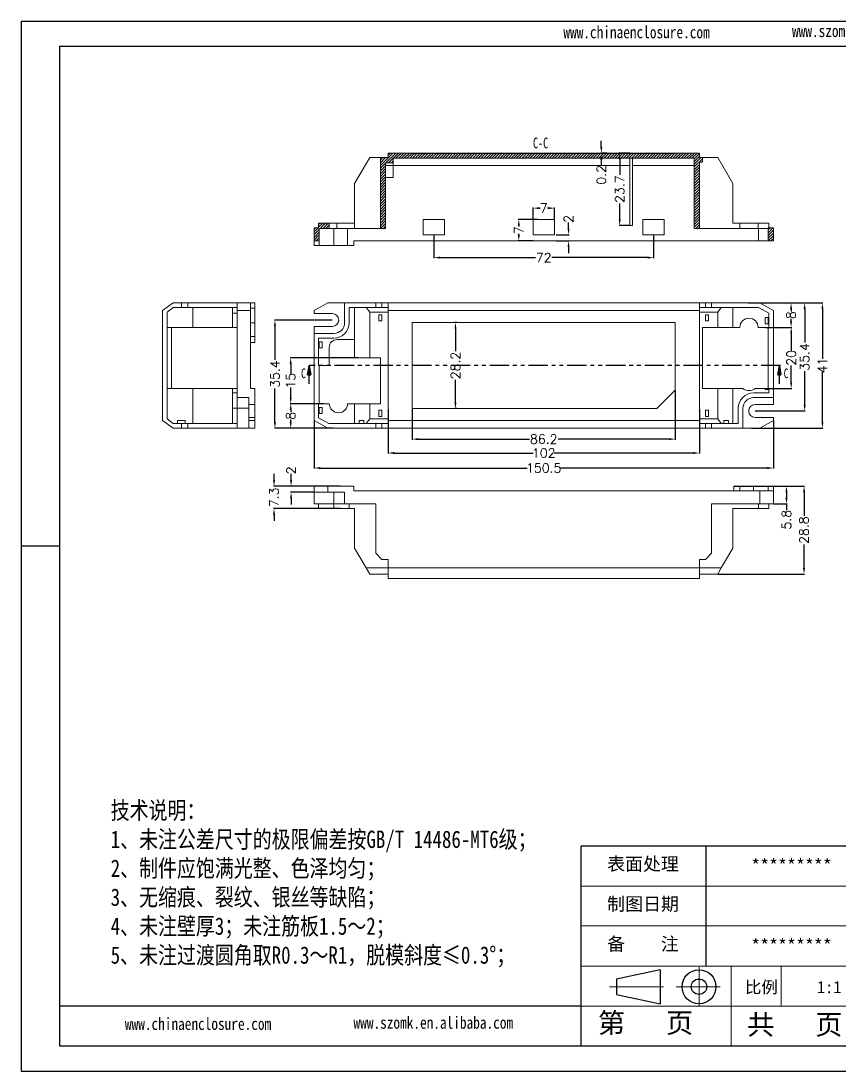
# Model space of a CAD drawing. Header units: inches. Extents: x 1287 to 2841, y 536 to 880.
# Drawn here: x 1287.3 to 1556, y 535.9 to 880 of the extents above; entities that cross this region are included whole.
import ezdxf

# ---------------------------------------------------------------- set-up
doc = ezdxf.new("R2010")
doc.units = ezdxf.units.IN
doc.linetypes.add('CENTER2', pattern=[28.575, 19.05, -3.175, 3.175, -3.175])
doc.linetypes.add('PHANTOM', pattern=[12.7, 6.35, -1.27, 1.27, -1.27, 1.27, -1.27])
doc.layers.add('文字', color=81, linetype='Continuous')
for name, color, linetype, lineweight in [('粗实线', 7, 'Continuous', 30), ('细实线', 3, 'Continuous', 9), ('细点划线', 2, 'CENTER2', 9)]:
    doc.layers.add(name, color=color, linetype=linetype, lineweight=lineweight)
doc.styles.add('SLDTEXTSTYLE0', font='TXT', dxfattribs={"width": 0.75})
doc.styles.add('SLDTEXTSTYLE3', font='TXT', dxfattribs={"width": 0.7})
doc.styles.get("Standard").update_dxf_attribs({"font": 'txt', "bigfont": 'gbcbig.shx'})
doc.styles.add('宋体', font='', dxfattribs={"width": 0.8, "height": 3.5})
doc.styles.get('宋体').set_extended_font_data('SimSun')
doc.dimstyles.new('3', dxfattribs={"dimtxt": 3, "dimasz": 2, "dimexe": 0.18, "dimexo": 0.0625, "dimgap": 0.2, "dimtad": 0, "dimzin": 12, "dimdsep": 46, "dimtxsty": 'Standard', "dimcen": 1, "dimclrd": 3, "dimclre": 3, "dimadec": 0, "dimazin": 0, "dimtfac": 1, "dimtofl": 0, "dimtmove": 0, "dimatfit": 3, "dimfxl": 1, "dimtolj": 1, "dimtzin": 0, "dimarcsym": 0})
pattern_1 = [(45, (0, 4.07006), (-0.4490128, 0.4490128), [])]

# ---------------------------------------------------------------- blocks, each defined once
blk = doc.blocks.new('_CLOSED')
at = {"color": 0, "linetype": 'ByBlock', "lineweight": -2}
for p, q in [((-1, 0.166667), (0, 0)), ((-1, 0.166667), (-1, -0.166667)), ((0, 0), (-1, -0.166667)), ((0, 0), (-1, 0))]:
    blk.add_line(p, q, dxfattribs=at)
blk = doc.blocks.new('*D128')
at = {"color": 3, "lineweight": -2}
for p, q in [((1383.36, 749.05), (1383.36, 733.34)), ((1533.86, 749.05), (1533.86, 733.34)), ((1385.36, 733.52), (1453.16, 733.52)), ((1531.86, 733.52), (1464.06, 733.52))]:
    blk.add_line(p, q, dxfattribs=at)
at = {"color": 3}
for points in [[(1385.36, 733.86), (1385.36, 733.19), (1383.36, 733.52)], [(1531.86, 733.86), (1531.86, 733.19), (1533.86, 733.52)]]:
    blk.add_solid(points, dxfattribs=at)
at = {"layer": 'Defpoints', "color": 0}
for p in [(1383.36, 749.11), (1533.86, 749.11), (1533.86, 733.52)]:
    blk.add_point(p, dxfattribs=at)
at = {"color": 0, "insert": (1458.61, 733.52), "char_height": 3, "attachment_point": 5}
blk.add_mtext('\\A1;150.5', dxfattribs=at)
blk = doc.blocks.new('*D129')
at = {"color": 3, "lineweight": -2}
for p, q in [((1407.61, 752.7), (1407.61, 738.26)), ((1509.61, 752.7), (1509.61, 738.26)), ((1409.61, 738.44), (1455.16, 738.44)), ((1507.61, 738.44), (1462.06, 738.44))]:
    blk.add_line(p, q, dxfattribs=at)
at = {"color": 3}
for points in [[(1409.61, 738.78), (1409.61, 738.11), (1407.61, 738.44)], [(1507.61, 738.78), (1507.61, 738.11), (1509.61, 738.44)]]:
    blk.add_solid(points, dxfattribs=at)
at = {"layer": 'Defpoints', "color": 0}
for p in [(1407.61, 752.76), (1509.61, 752.76), (1509.61, 738.44)]:
    blk.add_point(p, dxfattribs=at)
at = {"color": 0, "insert": (1458.61, 738.44), "char_height": 3, "attachment_point": 5}
blk.add_mtext('\\A1;102', dxfattribs=at)
blk = doc.blocks.new('*D130')
at = {"color": 3, "lineweight": -2}
for p, q in [((1501.71, 758.95), (1501.71, 742.81)), ((1415.51, 752.95), (1415.51, 742.81)), ((1417.51, 742.99), (1453.91, 742.99)), ((1499.71, 742.99), (1463.31, 742.99))]:
    blk.add_line(p, q, dxfattribs=at)
at = {"color": 3}
for points in [[(1417.51, 743.32), (1417.51, 742.66), (1415.51, 742.99)], [(1499.71, 743.32), (1499.71, 742.66), (1501.71, 742.99)]]:
    blk.add_solid(points, dxfattribs=at)
at = {"layer": 'Defpoints', "color": 0}
for p in [(1501.71, 759.01), (1415.51, 753.01), (1501.71, 742.99)]:
    blk.add_point(p, dxfattribs=at)
at = {"color": 0, "insert": (1458.61, 742.99), "char_height": 3, "attachment_point": 5}
blk.add_mtext('\\A1;86.2', dxfattribs=at)
blk = doc.blocks.new('*D131')
at = {"color": 3, "lineweight": -2}
for p, q in [((1529.42, 787.61), (1550.1, 787.61)), ((1549.92, 785.61), (1549.92, 769.31)), ((1549.92, 748.61), (1549.92, 764.91)), ((1526.67, 746.61), (1550.1, 746.61))]:
    blk.add_line(p, q, dxfattribs=at)
at = {"color": 3}
for points in [[(1549.59, 785.61), (1550.25, 785.61), (1549.92, 787.61)], [(1549.59, 748.61), (1550.25, 748.61), (1549.92, 746.61)]]:
    blk.add_solid(points, dxfattribs=at)
at = {"layer": 'Defpoints', "color": 0}
for p in [(1529.36, 787.61), (1549.92, 787.61), (1526.61, 746.61)]:
    blk.add_point(p, dxfattribs=at)
at = {"color": 0, "insert": (1549.92, 767.11), "char_height": 3, "attachment_point": 5, "rotation": 90}
blk.add_mtext('\\A1;41', dxfattribs=at)
blk = doc.blocks.new('*D132')
at = {"color": 3, "lineweight": -2}
for p, q in [((1527.92, 787.61), (1544.28, 787.61)), ((1544.1, 785.61), (1544.1, 774.61)), ((1544.1, 754.21), (1544.1, 765.21)), ((1527.92, 752.21), (1544.28, 752.21))]:
    blk.add_line(p, q, dxfattribs=at)
at = {"color": 3}
for points in [[(1543.76, 785.61), (1544.43, 785.61), (1544.1, 787.61)], [(1543.76, 754.21), (1544.43, 754.21), (1544.1, 752.21)]]:
    blk.add_solid(points, dxfattribs=at)
at = {"layer": 'Defpoints', "color": 0}
for p in [(1527.86, 787.61), (1544.1, 787.61), (1527.86, 752.21)]:
    blk.add_point(p, dxfattribs=at)
at = {"color": 0, "insert": (1544.1, 769.91), "char_height": 3, "attachment_point": 5, "rotation": 90}
blk.add_mtext('\\A1;35.4', dxfattribs=at)
blk = doc.blocks.new('*D133')
at = {"color": 3, "lineweight": -2}
for p, q in [((1525.5, 787.61), (1539.82, 787.61)), ((1539.64, 785.61), (1539.64, 784.81)), ((1539.64, 781.61), (1539.64, 782.41)), ((1532.42, 779.61), (1539.82, 779.61))]:
    blk.add_line(p, q, dxfattribs=at)
at = {"color": 3}
for points in [[(1539.31, 785.61), (1539.98, 785.61), (1539.64, 787.61)], [(1539.31, 781.61), (1539.98, 781.61), (1539.64, 779.61)]]:
    blk.add_solid(points, dxfattribs=at)
at = {"layer": 'Defpoints', "color": 0}
for p in [(1525.43, 787.61), (1539.64, 787.61), (1532.36, 779.61)]:
    blk.add_point(p, dxfattribs=at)
at = {"color": 0, "insert": (1539.64, 783.61), "char_height": 3, "attachment_point": 5, "rotation": 90}
blk.add_mtext('\\A1;8', dxfattribs=at)
blk = doc.blocks.new('*D134')
at = {"color": 3, "lineweight": -2}
for p, q in [((1531.22, 779.61), (1539.87, 779.61)), ((1539.69, 777.61), (1539.69, 772.06)), ((1539.69, 761.61), (1539.69, 767.16)), ((1531.22, 759.61), (1539.87, 759.61))]:
    blk.add_line(p, q, dxfattribs=at)
at = {"color": 3}
for points in [[(1539.35, 777.61), (1540.02, 777.61), (1539.69, 779.61)], [(1539.35, 761.61), (1540.02, 761.61), (1539.69, 759.61)]]:
    blk.add_solid(points, dxfattribs=at)
at = {"layer": 'Defpoints', "color": 0}
for p in [(1531.16, 779.61), (1539.69, 779.61), (1531.16, 759.61)]:
    blk.add_point(p, dxfattribs=at)
at = {"color": 0, "insert": (1539.69, 769.61), "char_height": 3, "attachment_point": 5, "rotation": 90}
blk.add_mtext('\\A1;20', dxfattribs=at)
blk = doc.blocks.new('*D136')
at = {"color": 3, "lineweight": -2}
for p, q in [((1430.13, 781.21), (1429.5, 781.21)), ((1429.68, 779.21), (1429.68, 771.81)), ((1429.68, 755.01), (1429.68, 762.41)), ((1430.13, 753.01), (1429.5, 753.01))]:
    blk.add_line(p, q, dxfattribs=at)
at = {"color": 3}
for points in [[(1429.35, 779.21), (1430.01, 779.21), (1429.68, 781.21)], [(1429.35, 755.01), (1430.01, 755.01), (1429.68, 753.01)]]:
    blk.add_solid(points, dxfattribs=at)
at = {"layer": 'Defpoints', "color": 0}
for p in [(1429.68, 781.21), (1430.2, 781.21), (1430.2, 753.01)]:
    blk.add_point(p, dxfattribs=at)
at = {"color": 0, "insert": (1429.68, 767.11), "char_height": 3, "attachment_point": 5, "rotation": 90}
blk.add_mtext('\\A1;28.2', dxfattribs=at)
blk = doc.blocks.new('*D137')
at = {"color": 3, "lineweight": -2}
for p, q in [((1386.55, 754.61), (1375.52, 754.61)), ((1375.7, 752.61), (1375.7, 751.81)), ((1387.8, 746.61), (1375.52, 746.61)), ((1375.7, 748.61), (1375.7, 749.41))]:
    blk.add_line(p, q, dxfattribs=at)
at = {"color": 3}
for points in [[(1375.37, 752.61), (1376.04, 752.61), (1375.7, 754.61)], [(1375.37, 748.61), (1376.04, 748.61), (1375.7, 746.61)]]:
    blk.add_solid(points, dxfattribs=at)
at = {"layer": 'Defpoints', "color": 0}
for p in [(1375.7, 754.61), (1386.61, 754.61), (1387.86, 746.61)]:
    blk.add_point(p, dxfattribs=at)
at = {"color": 0, "insert": (1375.7, 750.61), "char_height": 3, "attachment_point": 5, "rotation": 90}
blk.add_mtext('\\A1;8', dxfattribs=at)
blk = doc.blocks.new('*D138')
at = {"color": 3, "lineweight": -2}
for p, q in [((1397.79, 769.61), (1375.52, 769.61)), ((1375.7, 767.61), (1375.7, 764.31)), ((1375.7, 756.61), (1375.7, 759.91)), ((1386.55, 754.61), (1375.52, 754.61))]:
    blk.add_line(p, q, dxfattribs=at)
at = {"color": 3}
for points in [[(1375.37, 767.61), (1376.04, 767.61), (1375.7, 769.61)], [(1375.37, 756.61), (1376.04, 756.61), (1375.7, 754.61)]]:
    blk.add_solid(points, dxfattribs=at)
at = {"layer": 'Defpoints', "color": 0}
for p in [(1375.7, 769.61), (1397.85, 769.61), (1386.61, 754.61)]:
    blk.add_point(p, dxfattribs=at)
at = {"color": 0, "insert": (1375.7, 762.11), "char_height": 3, "attachment_point": 5, "rotation": 90}
blk.add_mtext('\\A1;15', dxfattribs=at)
blk = doc.blocks.new('*D139')
at = {"color": 3, "lineweight": -2}
for p, q in [((1389.3, 782.01), (1370.35, 782.01)), ((1370.53, 780.01), (1370.53, 769.01)), ((1370.53, 748.61), (1370.53, 759.61)), ((1389.65, 746.61), (1370.35, 746.61))]:
    blk.add_line(p, q, dxfattribs=at)
at = {"color": 3}
for points in [[(1370.2, 780.01), (1370.87, 780.01), (1370.53, 782.01)], [(1370.2, 748.61), (1370.87, 748.61), (1370.53, 746.61)]]:
    blk.add_solid(points, dxfattribs=at)
at = {"layer": 'Defpoints', "color": 0}
for p in [(1370.53, 782.01), (1389.36, 782.01), (1389.72, 746.61)]:
    blk.add_point(p, dxfattribs=at)
at = {"color": 0, "insert": (1370.53, 764.31), "char_height": 3, "attachment_point": 5, "rotation": 90}
blk.add_mtext('\\A1;35.4', dxfattribs=at)
blk = doc.blocks.new('*D140')
at = {"color": 3, "lineweight": -2}
for p, q in [((1533.92, 727.57), (1538.32, 727.57)), ((1538.14, 725.57), (1538.14, 723.77)), ((1533.92, 721.77), (1538.32, 721.77)), ((1538.14, 721.77), (1538.14, 719.77))]:
    blk.add_line(p, q, dxfattribs=at)
at = {"color": 3}
for points in [[(1537.81, 725.57), (1538.47, 725.57), (1538.14, 727.57)], [(1537.81, 723.77), (1538.47, 723.77), (1538.14, 721.77)]]:
    blk.add_solid(points, dxfattribs=at)
at = {"layer": 'Defpoints', "color": 0}
for p in [(1533.86, 727.57), (1533.86, 721.77), (1538.14, 721.77)]:
    blk.add_point(p, dxfattribs=at)
at = {"color": 0, "insert": (1538.14, 716.57), "char_height": 3, "attachment_point": 5, "rotation": 90}
blk.add_mtext('\\A1;5.8', dxfattribs=at)
blk = doc.blocks.new('*D141')
at = {"color": 3, "lineweight": -2}
for p, q in [((1375.82, 729.57), (1375.82, 731.57)), ((1383.3, 727.57), (1375.64, 727.57)), ((1383.3, 725.57), (1375.64, 725.57)), ((1375.82, 723.57), (1375.82, 721.57))]:
    blk.add_line(p, q, dxfattribs=at)
at = {"color": 3}
for points in [[(1375.49, 729.57), (1376.15, 729.57), (1375.82, 727.57)], [(1375.49, 723.57), (1376.15, 723.57), (1375.82, 725.57)]]:
    blk.add_solid(points, dxfattribs=at)
at = {"layer": 'Defpoints', "color": 0}
for p in [(1383.36, 727.57), (1375.82, 725.57), (1383.36, 725.57)]:
    blk.add_point(p, dxfattribs=at)
at = {"color": 0, "insert": (1375.82, 732.77), "char_height": 3, "attachment_point": 5, "rotation": 90}
blk.add_mtext('\\A1;2', dxfattribs=at)
blk = doc.blocks.new('*D142')
at = {"color": 3, "lineweight": -2}
for p, q in [((1370.24, 729.57), (1370.24, 731.57)), ((1392.05, 727.57), (1370.06, 727.57)), ((1392.05, 720.27), (1370.06, 720.27)), ((1370.24, 718.27), (1370.24, 716.27))]:
    blk.add_line(p, q, dxfattribs=at)
at = {"color": 3}
for points in [[(1369.9, 729.57), (1370.57, 729.57), (1370.24, 727.57)], [(1369.9, 718.27), (1370.57, 718.27), (1370.24, 720.27)]]:
    blk.add_solid(points, dxfattribs=at)
at = {"layer": 'Defpoints', "color": 0}
for p in [(1392.11, 727.57), (1370.24, 720.27), (1392.11, 720.27)]:
    blk.add_point(p, dxfattribs=at)
at = {"color": 0, "insert": (1370.24, 723.92), "char_height": 3, "attachment_point": 5, "rotation": 90}
blk.add_mtext('\\A1;7.3', dxfattribs=at)
blk = doc.blocks.new('*D143')
at = {"color": 3, "lineweight": -2}
for p, q in [((1520.92, 727.57), (1544.08, 727.57)), ((1543.9, 725.57), (1543.9, 717.87)), ((1543.9, 700.77), (1543.9, 708.47)), ((1515.67, 698.77), (1544.08, 698.77))]:
    blk.add_line(p, q, dxfattribs=at)
at = {"color": 3}
for points in [[(1543.56, 725.57), (1544.23, 725.57), (1543.9, 727.57)], [(1543.56, 700.77), (1544.23, 700.77), (1543.9, 698.77)]]:
    blk.add_solid(points, dxfattribs=at)
at = {"layer": 'Defpoints', "color": 0}
for p in [(1520.86, 727.57), (1543.9, 727.57), (1515.61, 698.77)]:
    blk.add_point(p, dxfattribs=at)
at = {"color": 0, "insert": (1543.9, 713.17), "char_height": 3, "attachment_point": 5, "rotation": 90}
blk.add_mtext('\\A1;28.8', dxfattribs=at)
blk = doc.blocks.new('*D144')
at = {"color": 3, "lineweight": -2}
for p, q in [((1455.11, 815), (1455.11, 818.86)), ((1462.11, 815), (1462.11, 818.86)), ((1457.11, 818.68), (1457.41, 818.68)), ((1460.11, 818.68), (1459.81, 818.68))]:
    blk.add_line(p, q, dxfattribs=at)
at = {"color": 3}
for points in [[(1457.11, 819.01), (1457.11, 818.34), (1455.11, 818.68)], [(1460.11, 819.01), (1460.11, 818.34), (1462.11, 818.68)]]:
    blk.add_solid(points, dxfattribs=at)
at = {"layer": 'Defpoints', "color": 0}
for p in [(1462.11, 818.68), (1455.11, 814.94), (1462.11, 814.94)]:
    blk.add_point(p, dxfattribs=at)
at = {"color": 0, "insert": (1458.61, 818.68), "char_height": 3, "attachment_point": 5}
blk.add_mtext('\\A1;7', dxfattribs=at)
blk = doc.blocks.new('*D145')
at = {"color": 3, "lineweight": -2}
for p, q in [((1422.61, 809.87), (1422.61, 802.29)), ((1494.61, 809.87), (1494.61, 802.29)), ((1424.61, 802.47), (1455.91, 802.47)), ((1492.61, 802.47), (1461.31, 802.47))]:
    blk.add_line(p, q, dxfattribs=at)
at = {"color": 3}
for points in [[(1424.61, 802.8), (1424.61, 802.14), (1422.61, 802.47)], [(1492.61, 802.8), (1492.61, 802.14), (1494.61, 802.47)]]:
    blk.add_solid(points, dxfattribs=at)
at = {"layer": 'Defpoints', "color": 0}
for p in [(1422.61, 809.94), (1494.61, 809.94), (1494.61, 802.47)]:
    blk.add_point(p, dxfattribs=at)
at = {"color": 0, "insert": (1458.61, 802.47), "char_height": 3, "attachment_point": 5}
blk.add_mtext('\\A1;72', dxfattribs=at)
blk = doc.blocks.new('*D146')
at = {"color": 3, "lineweight": -2}
for p, q in [((1466.74, 811.94), (1466.74, 813.94)), ((1462.7, 809.94), (1466.92, 809.94)), ((1462.7, 807.94), (1466.92, 807.94)), ((1466.74, 805.94), (1466.74, 803.94))]:
    blk.add_line(p, q, dxfattribs=at)
at = {"color": 3}
for points in [[(1466.41, 811.94), (1467.07, 811.94), (1466.74, 809.94)], [(1466.41, 805.94), (1467.07, 805.94), (1466.74, 807.94)]]:
    blk.add_solid(points, dxfattribs=at)
at = {"layer": 'Defpoints', "color": 0}
for p in [(1462.64, 809.94), (1466.74, 809.94), (1462.64, 807.94)]:
    blk.add_point(p, dxfattribs=at)
at = {"color": 0, "insert": (1466.74, 815.14), "char_height": 3, "attachment_point": 5, "rotation": 90}
blk.add_mtext('\\A1;2', dxfattribs=at)
blk = doc.blocks.new('*D147')
at = {"color": 3, "lineweight": -2}
for p, q in [((1456.54, 814.94), (1450.26, 814.94)), ((1450.44, 812.94), (1450.44, 812.64)), ((1450.44, 809.94), (1450.44, 810.24)), ((1455.11, 807.94), (1450.26, 807.94))]:
    blk.add_line(p, q, dxfattribs=at)
at = {"color": 3}
for points in [[(1450.11, 812.94), (1450.78, 812.94), (1450.44, 814.94)], [(1450.11, 809.94), (1450.78, 809.94), (1450.44, 807.94)]]:
    blk.add_solid(points, dxfattribs=at)
at = {"layer": 'Defpoints', "color": 0}
for p in [(1450.44, 814.94), (1456.6, 814.94), (1455.17, 807.94)]:
    blk.add_point(p, dxfattribs=at)
at = {"color": 0, "insert": (1450.44, 811.44), "char_height": 3, "attachment_point": 5, "rotation": 90}
blk.add_mtext('\\A1;7', dxfattribs=at)
blk = doc.blocks.new('*D154')
at = {"color": 3, "lineweight": -2}
for p, q in [((1486.8, 836.74), (1483.32, 836.74)), ((1483.5, 834.74), (1483.5, 829.59)), ((1483.5, 815.04), (1483.5, 820.19)), ((1486.8, 813.04), (1483.32, 813.04))]:
    blk.add_line(p, q, dxfattribs=at)
at = {"color": 3}
for points in [[(1483.16, 834.74), (1483.83, 834.74), (1483.5, 836.74)], [(1483.16, 815.04), (1483.83, 815.04), (1483.5, 813.04)]]:
    blk.add_solid(points, dxfattribs=at)
at = {"layer": 'Defpoints', "color": 0}
for p in [(1483.5, 836.74), (1486.86, 836.74), (1486.86, 813.04)]:
    blk.add_point(p, dxfattribs=at)
at = {"color": 0, "insert": (1483.5, 824.89), "char_height": 3, "attachment_point": 5, "rotation": 90}
blk.add_mtext('\\A1;23.7', dxfattribs=at)
blk = doc.blocks.new('*D155')
at = {"color": 3, "lineweight": -2}
for p, q in [((1477.47, 838.74), (1477.47, 840.74)), ((1479.33, 836.74), (1477.29, 836.74)), ((1479.33, 836.54), (1477.29, 836.54)), ((1477.47, 834.54), (1477.47, 832.54))]:
    blk.add_line(p, q, dxfattribs=at)
at = {"color": 3}
for points in [[(1477.14, 838.74), (1477.81, 838.74), (1477.47, 836.74)], [(1477.14, 834.54), (1477.81, 834.54), (1477.47, 836.54)]]:
    blk.add_solid(points, dxfattribs=at)
at = {"layer": 'Defpoints', "color": 0}
for p in [(1477.47, 836.54), (1479.39, 836.74), (1479.39, 836.54)]:
    blk.add_point(p, dxfattribs=at)
at = {"color": 0, "insert": (1477.47, 829.59), "char_height": 3, "attachment_point": 5, "rotation": 90}
blk.add_mtext('\\A1;0.2', dxfattribs=at)

msp = doc.modelspace()

# ---------------------------------------------------------------- hatches: boundary and pattern name
at = {"linetype": 'Continuous', "lineweight": 0}
h = msp.add_hatch(dxfattribs=at)
h.set_pattern_fill('ANSI31', color=4, scale=0.2, style=0)
h.set_pattern_definition(pattern_1)
h.paths.add_polyline_path([(1415.509, 836.737), (1407.609, 836.737), (1407.609, 835.237), (1405.109, 835.237), (1405.109, 812.037), (1406.809, 812.037), (1406.809, 833.537), (1409.309, 833.537), (1409.309, 835.037), (1507.909, 835.037), (1507.909, 812.037), (1509.609, 812.037), (1509.609, 833.737), (1510.609, 833.737), (1510.609, 835.237), (1509.609, 835.237), (1509.609, 836.737), (1501.709, 836.737), (1501.709, 836.537), (1415.509, 836.537)], flags=0)
h = msp.add_hatch(dxfattribs=at)
h.set_pattern_fill('ANSI31', color=4, scale=0.2, style=0)
h.set_pattern_definition(pattern_1)
h.paths.add_polyline_path([(1384.859, 813.737), (1384.859, 812.237), (1383.359, 812.237), (1383.359, 807.937), (1385.059, 807.937), (1385.059, 812.037), (1388.359, 812.037), (1388.359, 813.737)], flags=0)
h = msp.add_hatch(dxfattribs=at)
h.set_pattern_fill('ANSI31', color=4, scale=0.2, style=0)
h.set_pattern_definition(pattern_1)
h.paths.add_polyline_path([(1533.859, 812.237), (1532.159, 812.237), (1532.159, 807.937), (1533.859, 807.937)], flags=0)

# ---------------------------------------------------------------- linework, layer by layer
for p, q in [((1287.336, 879.999), (1773.922, 879.999)), ((1287.336, 879.999), (1287.336, 535.949)), ((1299.927, 871.807), (1765.73, 871.807)), ((1299.927, 871.807), (1299.927, 544.141)), ((1299.927, 707.974), (1287.336, 707.974)), ((1287.336, 695.231), (1287.336, 535.949)), ((1569.13, 609.674), (1470.83, 609.674)), ((1470.83, 544.141), (1470.83, 609.674)), ((1511.788, 570.354), (1511.788, 609.674)), ((1470.83, 557.247), (1299.927, 557.247)), ((1299.927, 544.141), (1765.73, 544.141)), ((1287.336, 535.949), (1773.922, 535.949)), ((1287.336, 535.949), (1512.607, 535.949))]:
    msp.add_line(p, q)
at = {"color": 7, "linetype": 'Continuous', "lineweight": 15}
for p, q in [((1407.609, 836.737), (1407.609, 835.237)), ((1415.509, 836.737), (1407.609, 836.737)), ((1415.509, 836.537), (1415.509, 836.737)), ((1501.709, 836.737), (1415.509, 836.737)), ((1415.509, 836.537), (1501.709, 836.537)), ((1501.709, 836.737), (1501.709, 836.537)), ((1509.609, 836.737), (1501.709, 836.737)), ((1509.609, 835.237), (1509.609, 836.737)), ((1401.609, 835.237), (1396.609, 826.737)), ((1405.109, 835.237), (1401.609, 835.237)), ((1405.109, 835.237), (1407.609, 835.237)), ((1405.109, 835.237), (1405.109, 812.037)), ((1406.809, 833.537), (1409.309, 833.537)), ((1406.809, 833.537), (1406.809, 812.037)), ((1406.809, 832.67), (1409.309, 832.67)), ((1507.909, 835.037), (1409.309, 835.037)), ((1409.309, 835.037), (1409.309, 833.537)), ((1409.309, 832.67), (1409.309, 833.537)), ((1409.309, 832.692), (1486.859, 832.692)), ((1409.309, 828.737), (1409.309, 832.67)), ((1486.859, 813.037), (1486.859, 835.037)), ((1487.659, 813.037), (1487.659, 835.037)), ((1487.659, 832.692), (1507.909, 832.692)), ((1507.909, 812.037), (1507.909, 835.037)), ((1509.609, 835.237), (1510.609, 835.237)), ((1509.609, 833.737), (1510.609, 833.737)), ((1509.609, 812.037), (1509.609, 833.737)), ((1510.609, 835.237), (1510.609, 833.737)), ((1515.609, 835.237), (1510.609, 835.237)), ((1520.609, 826.737), (1515.609, 835.237)), ((1396.609, 812.037), (1396.609, 826.737)), ((1406.809, 828.737), (1409.309, 828.737)), ((1520.609, 813.737), (1520.609, 826.737)), ((1384.859, 812.237), (1383.359, 812.237)), ((1383.359, 812.237), (1383.359, 807.937)), ((1384.859, 813.737), (1388.359, 813.737)), ((1384.859, 812.237), (1384.859, 813.737)), ((1385.059, 812.037), (1388.359, 812.037)), ((1385.059, 812.037), (1385.059, 807.937)), ((1388.359, 812.037), (1388.359, 813.737)), ((1388.359, 813.737), (1390.859, 813.737)), ((1390.859, 812.037), (1388.359, 812.037)), ((1389.859, 812.037), (1389.859, 806.437)), ((1390.859, 813.737), (1390.859, 812.037)), ((1390.859, 813.737), (1396.609, 813.737)), ((1390.859, 812.037), (1396.609, 812.037)), ((1394.359, 806.437), (1394.359, 812.037)), ((1396.609, 812.037), (1405.109, 812.037)), ((1406.809, 812.037), (1405.109, 812.037)), ((1426.109, 814.937), (1419.109, 814.937)), ((1419.109, 814.937), (1419.109, 809.937)), ((1426.109, 809.937), (1426.109, 814.937)), ((1462.109, 814.937), (1455.109, 814.937)), ((1455.109, 814.937), (1455.109, 809.937)), ((1462.109, 809.937), (1462.109, 814.937)), ((1487.659, 813.037), (1486.859, 813.037)), ((1498.109, 814.937), (1491.109, 814.937)), ((1491.109, 814.937), (1491.109, 809.937)), ((1498.109, 809.937), (1498.109, 814.937)), ((1507.909, 812.037), (1509.609, 812.037)), ((1509.609, 812.037), (1522.859, 812.037)), ((1520.609, 813.737), (1522.859, 813.737)), ((1522.859, 812.037), (1522.859, 813.737)), ((1528.859, 813.737), (1522.859, 813.737)), ((1528.859, 812.037), (1522.859, 812.037)), ((1528.859, 813.737), (1528.859, 812.037)), ((1528.859, 813.737), (1532.359, 813.737)), ((1528.859, 812.037), (1532.159, 812.037)), ((1528.918, 812.037), (1528.918, 807.937)), ((1532.159, 807.937), (1532.159, 812.237)), ((1532.159, 812.237), (1533.859, 812.237)), ((1532.359, 813.737), (1532.359, 812.237)), ((1533.859, 807.937), (1533.859, 812.237)), ((1419.109, 809.937), (1426.109, 809.937)), ((1455.109, 809.937), (1462.109, 809.937)), ((1491.109, 809.937), (1498.109, 809.937)), ((1383.359, 807.937), (1385.059, 807.937)), ((1383.359, 807.937), (1383.359, 806.437)), ((1383.359, 806.437), (1385.059, 806.437)), ((1385.059, 806.437), (1385.059, 807.937)), ((1389.859, 806.437), (1385.059, 806.437)), ((1394.359, 806.437), (1389.859, 806.437)), ((1396.359, 806.437), (1394.359, 806.437)), ((1396.359, 807.937), (1396.359, 806.437)), ((1528.918, 807.937), (1396.359, 807.937)), ((1528.918, 807.937), (1532.159, 807.937)), ((1532.159, 807.937), (1533.859, 807.937)), ((1337.177, 787.608), (1333.677, 785.108)), ((1333.677, 749.108), (1333.677, 785.108)), ((1337.177, 786.108), (1335.177, 784.608)), ((1335.177, 779.608), (1335.177, 784.608)), ((1337.177, 787.608), (1339.977, 787.608)), ((1337.177, 786.108), (1343.677, 786.108)), ((1339.977, 786.108), (1339.977, 787.608)), ((1339.977, 787.608), (1341.977, 787.608)), ((1341.977, 787.608), (1341.977, 786.108)), ((1358.177, 787.608), (1341.977, 787.608)), ((1343.677, 786.108), (1343.677, 779.608)), ((1356.677, 786.108), (1343.677, 786.108)), ((1356.677, 786.108), (1358.177, 786.108)), ((1356.677, 786.108), (1356.677, 784.225)), ((1358.177, 785.108), (1358.177, 787.608)), ((1358.177, 787.608), (1362.477, 787.608)), ((1358.177, 756.608), (1358.177, 785.108)), ((1362.477, 785.108), (1358.177, 785.108)), ((1362.477, 787.608), (1362.477, 785.108)), ((1362.477, 787.608), (1363.977, 787.608)), ((1362.477, 785.908), (1363.977, 785.908)), ((1362.477, 785.108), (1362.477, 759.608)), ((1363.977, 785.908), (1363.977, 787.608)), ((1363.977, 785.908), (1363.977, 781.108)), ((1387.859, 787.608), (1383.359, 785.108)), ((1383.359, 785.108), (1383.359, 784.108)), ((1393.359, 787.608), (1387.859, 787.608)), ((1393.359, 781.108), (1393.359, 787.608)), ((1393.359, 787.608), (1403.609, 787.608)), ((1394.859, 781.108), (1394.859, 786.108)), ((1394.859, 786.108), (1396.609, 786.108)), ((1396.609, 769.608), (1396.609, 786.108)), ((1396.609, 786.108), (1400.432, 786.108)), ((1401.609, 784.608), (1400.432, 786.108)), ((1400.432, 786.108), (1407.609, 786.108)), ((1401.609, 784.608), (1401.609, 769.608)), ((1407.609, 784.608), (1401.609, 784.608)), ((1403.609, 786.108), (1403.609, 787.608)), ((1403.609, 787.608), (1405.609, 787.608)), ((1405.609, 787.608), (1405.609, 786.108)), ((1405.609, 787.608), (1407.609, 787.608)), ((1407.609, 787.608), (1509.609, 787.608)), ((1407.609, 785.108), (1407.609, 787.608)), ((1407.609, 785.108), (1407.609, 749.108)), ((1509.609, 785.108), (1407.609, 785.108)), ((1509.609, 787.608), (1509.609, 785.108)), ((1511.609, 787.608), (1509.609, 787.608)), ((1509.609, 786.108), (1516.785, 786.108)), ((1509.609, 749.108), (1509.609, 785.108)), ((1515.609, 784.608), (1509.609, 784.608)), ((1511.609, 786.108), (1511.609, 787.608)), ((1511.609, 787.608), (1513.609, 787.608)), ((1513.609, 787.608), (1513.609, 786.108)), ((1529.359, 787.608), (1513.609, 787.608)), ((1516.785, 786.108), (1515.609, 784.608)), ((1515.609, 779.608), (1515.609, 784.608)), ((1516.785, 786.108), (1520.609, 786.108)), ((1520.609, 786.108), (1520.609, 779.608)), ((1528.97, 786.108), (1520.609, 786.108)), ((1528.97, 786.108), (1532.359, 784.225)), ((1533.859, 785.108), (1529.359, 787.608)), ((1533.859, 756.608), (1533.859, 785.108)), ((1358.177, 784.225), (1356.677, 784.225)), ((1356.677, 784.225), (1356.677, 779.608)), ((1363.977, 781.108), (1363.977, 776.608)), ((1389.359, 784.108), (1383.359, 784.108)), ((1404.609, 783.758), (1405.609, 783.758)), ((1404.609, 781.758), (1404.609, 783.758)), ((1405.609, 781.758), (1404.609, 781.758)), ((1405.609, 783.758), (1405.609, 781.758)), ((1501.709, 781.208), (1415.509, 781.208)), ((1415.509, 781.208), (1415.509, 753.008)), ((1501.709, 759.008), (1501.709, 781.208)), ((1512.609, 783.758), (1511.609, 783.758)), ((1511.609, 783.758), (1511.609, 781.758)), ((1511.609, 781.758), (1512.609, 781.758)), ((1512.609, 781.758), (1512.609, 783.758)), ((1531.159, 782.808), (1531.159, 780.808)), ((1532.159, 782.808), (1531.159, 782.808)), ((1532.159, 780.808), (1532.159, 782.808)), ((1532.359, 784.225), (1532.359, 779.608)), ((1343.677, 779.608), (1335.177, 779.608)), ((1335.177, 759.608), (1335.177, 779.608)), ((1336.677, 759.608), (1336.677, 779.608)), ((1356.677, 779.608), (1343.677, 779.608)), ((1356.677, 779.608), (1358.177, 779.608)), ((1383.359, 779.908), (1389.359, 779.908)), ((1383.359, 779.908), (1383.359, 777.608)), ((1389.859, 777.608), (1383.359, 777.608)), ((1383.359, 777.608), (1383.359, 749.108)), ((1515.609, 779.608), (1510.609, 779.608)), ((1510.609, 759.608), (1510.609, 779.608)), ((1520.609, 779.608), (1515.609, 779.608)), ((1520.609, 779.608), (1522.859, 779.608)), ((1528.859, 779.608), (1532.359, 779.608)), ((1531.159, 780.808), (1532.159, 780.808)), ((1532.159, 759.608), (1532.159, 779.608)), ((1362.477, 776.608), (1363.977, 776.608)), ((1363.977, 774.608), (1362.477, 774.608)), ((1363.977, 776.608), (1363.977, 774.608)), ((1384.859, 776.108), (1389.859, 776.108)), ((1384.859, 767.108), (1384.859, 776.108)), ((1385.059, 774.908), (1385.059, 772.908)), ((1386.059, 774.908), (1385.059, 774.908)), ((1386.059, 772.908), (1386.059, 774.908)), ((1390.859, 775.608), (1396.609, 775.608)), ((1385.059, 772.908), (1386.059, 772.908)), ((1388.359, 767.108), (1388.359, 773.108)), ((1401.609, 769.608), (1396.609, 769.608)), ((1405.109, 769.608), (1401.609, 769.608)), ((1405.109, 754.608), (1405.109, 769.608)), ((1384.859, 767.108), (1388.359, 767.108)), ((1385.059, 754.608), (1385.059, 767.108)), ((1335.177, 749.608), (1335.177, 759.608)), ((1335.177, 759.608), (1343.677, 759.608)), ((1343.677, 759.608), (1343.677, 748.108)), ((1343.677, 759.608), (1356.677, 759.608)), ((1356.677, 759.608), (1356.677, 758.108)), ((1358.177, 759.608), (1356.677, 759.608)), ((1358.177, 758.108), (1356.677, 758.108)), ((1356.677, 758.108), (1356.677, 753.108)), ((1362.477, 759.608), (1363.977, 759.608)), ((1363.977, 754.308), (1363.977, 759.608)), ((1501.709, 759.008), (1495.709, 753.008)), ((1510.609, 759.608), (1515.609, 759.608)), ((1515.609, 749.608), (1515.609, 759.608)), ((1515.609, 759.608), (1520.609, 759.608)), ((1520.609, 759.608), (1520.609, 748.108)), ((1523.859, 759.608), (1520.609, 759.608)), ((1532.359, 758.108), (1527.359, 758.108)), ((1531.159, 759.608), (1527.859, 759.608)), ((1531.159, 759.608), (1531.159, 759.308)), ((1531.159, 759.308), (1532.159, 759.308)), ((1532.359, 759.608), (1532.159, 759.608)), ((1532.159, 759.308), (1532.159, 759.608)), ((1532.359, 759.608), (1532.359, 758.108)), ((1361.977, 756.608), (1358.177, 756.608)), ((1358.177, 753.108), (1358.177, 756.608)), ((1361.977, 754.308), (1361.977, 756.608)), ((1361.977, 754.308), (1363.977, 754.308)), ((1361.977, 754.308), (1361.977, 750.108)), ((1363.977, 750.108), (1363.977, 754.308)), ((1384.859, 749.991), (1384.859, 754.608)), ((1388.359, 754.608), (1384.859, 754.608)), ((1396.609, 754.608), (1394.359, 754.608)), ((1396.609, 748.108), (1396.609, 754.608)), ((1396.609, 754.608), (1401.609, 754.608)), ((1401.609, 754.608), (1401.609, 749.608)), ((1401.609, 754.608), (1405.109, 754.608)), ((1527.359, 756.608), (1533.859, 756.608)), ((1533.859, 754.308), (1527.859, 754.308)), ((1533.859, 754.308), (1533.859, 756.608)), ((1358.177, 753.108), (1356.677, 753.108)), ((1356.677, 753.108), (1356.677, 748.108)), ((1361.977, 753.108), (1358.177, 753.108)), ((1358.177, 753.108), (1358.177, 746.608)), ((1361.977, 749.108), (1361.977, 750.108)), ((1363.977, 750.108), (1361.977, 750.108)), ((1363.977, 749.108), (1363.977, 750.108)), ((1386.059, 753.408), (1385.059, 753.408)), ((1385.059, 753.408), (1385.059, 751.408)), ((1385.059, 751.408), (1386.059, 751.408)), ((1386.059, 751.408), (1386.059, 753.408)), ((1405.609, 752.458), (1404.609, 752.458)), ((1404.609, 752.458), (1404.609, 750.458)), ((1404.609, 750.458), (1405.609, 750.458)), ((1405.609, 750.458), (1405.609, 752.458)), ((1415.509, 753.008), (1495.709, 753.008)), ((1511.609, 750.458), (1511.609, 752.458)), ((1511.609, 752.458), (1512.609, 752.458)), ((1512.609, 750.458), (1511.609, 750.458)), ((1512.609, 752.458), (1512.609, 750.458)), ((1522.359, 753.108), (1522.359, 748.108)), ((1523.859, 753.108), (1523.859, 746.608)), ((1527.859, 750.108), (1533.859, 750.108)), ((1533.859, 749.108), (1533.859, 750.108)), ((1333.677, 749.108), (1337.177, 746.608)), ((1335.177, 749.608), (1337.177, 748.108)), ((1338.577, 748.108), (1337.177, 748.108)), ((1339.977, 746.608), (1337.177, 746.608)), ((1341.127, 749.108), (1338.577, 749.108)), ((1338.577, 748.108), (1338.577, 749.108)), ((1341.127, 748.108), (1338.577, 748.108)), ((1339.977, 746.608), (1339.977, 748.108)), ((1341.977, 746.608), (1339.977, 746.608)), ((1341.127, 749.108), (1341.127, 748.108)), ((1343.677, 748.108), (1341.127, 748.108)), ((1341.977, 748.108), (1341.977, 746.608)), ((1358.177, 746.608), (1341.977, 746.608)), ((1356.677, 748.108), (1343.677, 748.108)), ((1358.177, 748.108), (1356.677, 748.108)), ((1361.977, 746.608), (1358.177, 746.608)), ((1361.977, 749.108), (1363.977, 749.108)), ((1361.977, 746.608), (1361.977, 749.108)), ((1363.977, 746.608), (1361.977, 746.608)), ((1363.977, 749.108), (1363.977, 746.608)), ((1383.359, 749.108), (1387.859, 746.608)), ((1388.247, 748.108), (1384.859, 749.991)), ((1387.859, 746.608), (1403.609, 746.608)), ((1388.247, 748.108), (1396.609, 748.108)), ((1398.109, 748.108), (1396.609, 748.108)), ((1399.609, 749.108), (1398.109, 749.108)), ((1398.109, 749.108), (1398.109, 748.108)), ((1398.109, 748.108), (1399.609, 748.108)), ((1399.609, 748.108), (1399.609, 749.108)), ((1400.432, 748.108), (1399.609, 748.108)), ((1400.432, 748.108), (1401.609, 749.608)), ((1407.609, 748.108), (1400.432, 748.108)), ((1401.609, 749.608), (1407.609, 749.608)), ((1403.609, 746.608), (1403.609, 748.108)), ((1405.609, 746.608), (1403.609, 746.608)), ((1405.609, 748.108), (1405.609, 746.608)), ((1405.609, 746.608), (1407.609, 746.608)), ((1407.609, 749.108), (1509.609, 749.108)), ((1407.609, 746.608), (1407.609, 749.108)), ((1509.609, 746.608), (1407.609, 746.608)), ((1509.609, 749.608), (1515.609, 749.608)), ((1509.609, 749.108), (1509.609, 746.608)), ((1516.785, 748.108), (1509.609, 748.108)), ((1511.609, 746.608), (1509.609, 746.608)), ((1511.609, 746.608), (1511.609, 748.108)), ((1513.609, 746.608), (1511.609, 746.608)), ((1513.609, 748.108), (1513.609, 746.608)), ((1523.859, 746.608), (1513.609, 746.608)), ((1515.609, 749.608), (1516.785, 748.108)), ((1517.609, 748.108), (1516.785, 748.108)), ((1519.109, 749.108), (1517.609, 749.108)), ((1517.609, 748.108), (1517.609, 749.108)), ((1519.109, 748.108), (1517.609, 748.108)), ((1519.109, 749.108), (1519.109, 748.108)), ((1520.609, 748.108), (1519.109, 748.108)), ((1522.359, 748.108), (1520.609, 748.108)), ((1523.859, 746.608), (1529.359, 746.608)), ((1529.359, 746.608), (1533.859, 749.108)), ((1383.359, 725.574), (1383.359, 727.574)), ((1383.359, 727.574), (1387.859, 727.574)), ((1387.859, 727.574), (1387.859, 725.574)), ((1396.359, 727.574), (1387.859, 727.574)), ((1396.359, 726.074), (1396.359, 727.574)), ((1396.359, 726.074), (1529.359, 726.074)), ((1520.859, 726.074), (1520.859, 727.574)), ((1520.859, 727.574), (1522.859, 727.574)), ((1522.859, 727.574), (1522.859, 726.074)), ((1522.859, 727.574), (1527.359, 727.574)), ((1527.359, 727.574), (1532.159, 727.574)), ((1529.359, 721.774), (1529.359, 726.074)), ((1529.359, 726.074), (1533.859, 726.074)), ((1533.859, 727.574), (1532.159, 727.574)), ((1532.159, 727.574), (1532.159, 726.074)), ((1533.859, 726.074), (1533.859, 727.574)), ((1533.859, 726.074), (1533.859, 721.774)), ((1387.859, 725.574), (1383.359, 725.574)), ((1383.359, 725.574), (1383.359, 721.774)), ((1393.359, 725.574), (1387.859, 725.574)), ((1389.859, 721.774), (1389.859, 725.574)), ((1393.359, 725.574), (1393.359, 721.774)), ((1389.859, 721.774), (1383.359, 721.774)), ((1384.859, 721.774), (1384.859, 720.274)), ((1384.859, 720.274), (1389.859, 720.274)), ((1393.359, 721.774), (1389.859, 721.774)), ((1389.859, 721.774), (1389.859, 720.274)), ((1389.859, 720.274), (1394.859, 720.274)), ((1393.359, 721.774), (1403.609, 721.774)), ((1394.859, 721.774), (1394.859, 720.274)), ((1394.859, 720.274), (1396.609, 720.274)), ((1396.609, 720.274), (1396.609, 707.274)), ((1403.609, 721.774), (1403.609, 705.574)), ((1529.359, 721.774), (1513.609, 721.774)), ((1513.609, 721.774), (1513.609, 705.574)), ((1528.97, 720.274), (1520.609, 720.274)), ((1520.609, 720.274), (1520.609, 707.274)), ((1528.97, 720.274), (1528.97, 721.774)), ((1528.97, 720.274), (1532.359, 720.274)), ((1533.859, 721.774), (1529.359, 721.774)), ((1532.359, 721.774), (1532.359, 720.274)), ((1396.609, 707.274), (1400.432, 700.774)), ((1403.609, 705.574), (1405.609, 703.574)), ((1511.609, 703.574), (1513.609, 705.574)), ((1516.785, 700.774), (1520.609, 707.274)), ((1405.609, 703.574), (1407.609, 703.574)), ((1407.609, 703.574), (1407.609, 700.774)), ((1511.609, 703.574), (1509.609, 703.574)), ((1509.609, 700.774), (1509.609, 703.574)), ((1400.432, 700.774), (1407.609, 700.774)), ((1401.609, 698.774), (1400.432, 700.774)), ((1407.609, 698.774), (1401.609, 698.774)), ((1407.609, 700.774), (1509.609, 700.774)), ((1407.609, 697.274), (1407.609, 700.774)), ((1509.609, 700.774), (1509.609, 697.274)), ((1509.609, 700.774), (1516.785, 700.774)), ((1515.609, 698.774), (1509.609, 698.774)), ((1516.785, 700.774), (1515.609, 698.774)), ((1509.609, 697.274), (1407.609, 697.274))]:
    msp.add_line(p, q, dxfattribs=at)
at = {"color": 8, "linetype": 'Continuous', "lineweight": 15}
for p, q in [((1363.977, 781.108), (1362.477, 781.108)), ((1527.359, 726.074), (1527.359, 727.574))]:
    msp.add_line(p, q, dxfattribs=at)
at = {"color": 1, "linetype": 'PHANTOM', "lineweight": 30}
msp.add_line((1536.143, 767.108), (1381.727, 767.108), dxfattribs=at)
at = {"color": 7, "linetype": 'Continuous', "lineweight": 30}
for p, q in [((1381.758, 761.108), (1381.758, 767.108)), ((1535.827, 761.108), (1535.827, 767.108))]:
    msp.add_line(p, q, dxfattribs=at)
at = {"color": 7, "linetype": 'Continuous', "lineweight": 15}
for centre, radius, start, end in [((1389.359, 782.008), 2.1, 270, 90), ((1389.859, 781.108), 5, 270, 0), ((1389.859, 781.108), 3.5, 270, 0), ((1525.859, 779.608), 3, 0, 180), ((1390.859, 773.108), 2.5, 90, 180), ((1527.359, 753.108), 5, 90, 180), ((1525.859, 762.115), 3.207, 231.41991, 308.58009), ((1391.359, 754.608), 3, 180, 0), ((1527.359, 753.108), 3.5, 90, 180), ((1527.859, 752.208), 2.1, 90, 270)]:
    msp.add_arc(centre, radius, start, end, dxfattribs=at)
at = {"layer": '粗实线', "color": 7}
for p, q in [((1496.733, 569.128), (1482.412, 566.092)), ((1496.733, 569.128), (1496.733, 557.904)), ((1482.412, 566.092), (1482.412, 561.028)), ((1482.412, 561.028), (1496.733, 557.904))]:
    msp.add_line(p, q, dxfattribs=at)
for radius in [5.568, 2.532]:
    msp.add_circle((1509.479, 563.56), radius, dxfattribs=at)
at = {"layer": '细实线', "color": 7}
for p, q in [((1569.13, 596.567), (1470.83, 596.567)), ((1569.13, 583.461), (1470.83, 583.461)), ((1765.73, 570.354), (1470.83, 570.354)), ((1519.98, 570.354), (1519.98, 544.141)), ((1536.363, 570.354), (1536.363, 557.247)), ((1569.13, 557.247), (1470.83, 557.247))]:
    msp.add_line(p, q, dxfattribs=at)
at = {"layer": '细点划线', "color": 7}
for p, q in [((1509.479, 569.969), (1509.479, 557.247)), ((1480.129, 563.56), (1497.83, 563.56)), ((1502.033, 563.56), (1516.423, 563.56))]:
    msp.add_line(p, q, dxfattribs=at)

# ---------------------------------------------------------------- block references
at = {"color": 7, "linetype": 'Continuous', "lineweight": 30, "xscale": 3, "yscale": 3, "zscale": 0.5, "rotation": 90}
for p in [(1381.758, 767.108), (1535.827, 767.108)]:
    msp.add_blockref('_CLOSED', p, dxfattribs=at)

# ---------------------------------------------------------------- texts
at = {"color": 0, "linetype": 'Continuous', "lineweight": 0, "insert": (1457.575, 841.792), "char_height": 3.5, "attachment_point": 2, "style": 'SLDTEXTSTYLE3'}
msp.add_mtext('C-C', dxfattribs=at)
at = {"color": 7, "linetype": 'Continuous', "char_height": 3.175, "attachment_point": 1, "style": 'SLDTEXTSTYLE0'}
for insert in [(1379.081, 766.142), (1537.201, 766.142)]:
    msp.add_mtext('C', dxfattribs=dict(at, insert=insert))
at = {"char_height": 4.31035, "width": 2449.78831, "attachment_point": 1}
for s, insert in [('{\\fSimHei|b0|i0|c134|p49;表面处理}', (1479.378, 605.954)), ('{\\fSimHei|b0|i0|c134|p49;*********}', (1526.588, 605.4)), ('{\\fSimHei|b0|i0|c134|p49;制图日期}', (1479.378, 592.848)), ('{\\fSimHei|b0|i0|c134|p49;备    注}', (1479.378, 579.741)), ('{\\fSimHei|b0|i0|c134|p49;*********}', (1526.588, 579.187))]:
    msp.add_mtext(s, dxfattribs=dict(at, insert=insert))
at = {"layer": '文字', "color": 0, "attachment_point": 1, "style": '宋体'}
for s, insert, char_height, width in [('www.chinaenclosure.com', (1465.042, 878.348), 4.00482, 70.36076), ('www.szomk.en.alibaba.com', (1539.949, 878.744), 4.00482, 70.36076), ('{\\H1.111x;技术说明：\\P1、未注公差尺寸的极限偏差按GB/T 14486-MT6级；\\P2、制件应饱满光整、色泽均匀；\\P3、无缩痕、裂纹、银丝等缺陷；\\P4、未注壁厚3；未注筋板1.5～2；\\P5、未注过渡圆角取R0.3～R1，脱模斜度≤0.3%%D；}', (1316.714, 624.199), 5.11979, 186.48002), ('www.szomk.en.alibaba.com', (1396.277, 553.809), 4.00482, 70.36076), ('www.chinaenclosure.com', (1321.37, 553.412), 4.00482, 70.36076)]:
    msp.add_mtext(s, dxfattribs=dict(at, insert=insert, char_height=char_height, width=width))
at = {"layer": '细实线', "color": 7, "attachment_point": 1}
for s, insert, char_height, width in [('{\\fSimSun|b0|i0|c134|p54;比例}', (1524.567, 565.39), 3.932, 17.26026), ('{\\fSimSun|b0|i0|c134|p54;1:1}', (1548.118, 565.39), 3.932, 17.26026), ('{\\fSimSun|b0|i0|c134|p54;第   页}', (1476.344, 554.995), 6.55333, 49.15), ('{\\fSimSun|b0|i0|c134|p54; 共   页}', (1520.782, 554.438), 6.55333, 49.15)]:
    msp.add_mtext(s, dxfattribs=dict(at, insert=insert, char_height=char_height, width=width))

# ---------------------------------------------------------------- dimensions: what is measured, and where the dimension line sits
dim = msp.add_linear_dim(base=(1477.474, 836.537), p1=(1479.393, 836.737), p2=(1479.393, 836.537), angle=90, text='0.2', dimstyle='3')
dim.commit()
dim.dimension.update_dxf_attribs({"geometry": '*D155', "text_midpoint": (1477.474, 829.587), "dimtype": 160})
for base, p1, p2, picture, middle in [((1483.496, 836.737), (1486.859, 813.037), (1486.859, 836.737), '*D154', (1483.496, 824.887)), ((1466.74, 809.937), (1462.638, 807.937), (1462.638, 809.937), '*D146', (1466.74, 815.137)), ((1450.445, 814.937), (1455.174, 807.937), (1456.598, 814.937), '*D147', (1450.445, 811.437)), ((1539.645, 787.608), (1532.359, 779.608), (1525.433, 787.608), '*D133', (1539.645, 783.608)), ((1549.919, 787.608), (1526.609, 746.608), (1529.359, 787.608), '*D131', (1549.919, 767.108)), ((1544.097, 787.608), (1527.859, 752.208), (1527.859, 787.608), '*D132', (1544.097, 769.908)), ((1370.532, 782.008), (1389.717, 746.608), (1389.359, 782.008), '*D139', (1370.532, 764.308)), ((1429.679, 781.208), (1430.196, 753.008), (1430.196, 781.208), '*D136', (1429.679, 767.108)), ((1539.685, 779.608), (1531.159, 759.608), (1531.159, 779.608), '*D134', (1539.685, 769.608)), ((1375.703, 769.608), (1386.609, 754.608), (1397.852, 769.608), '*D138', (1375.703, 762.108)), ((1375.703, 754.608), (1387.859, 746.608), (1386.609, 754.608), '*D137', (1375.703, 750.608)), ((1370.237, 720.274), (1392.109, 727.574), (1392.109, 720.274), '*D142', (1370.237, 723.924)), ((1543.898, 727.574), (1515.609, 698.774), (1520.859, 727.574), '*D143', (1543.898, 713.174)), ((1538.141, 721.774), (1533.859, 727.574), (1533.859, 721.774), '*D140', (1538.141, 716.574))]:
    dim = msp.add_linear_dim(base=base, p1=p1, p2=p2, angle=90, dimstyle='3')
    dim.commit()
    dim.dimension.update_dxf_attribs({"geometry": picture, "text_midpoint": middle})
for base, p1, p2, picture, middle in [((1462.109, 818.678), (1455.109, 814.937), (1462.109, 814.937), '*D144', (1458.609, 818.678)), ((1494.609, 802.469), (1422.609, 809.937), (1494.609, 809.937), '*D145', (1458.609, 802.469)), ((1509.609, 738.444), (1407.609, 752.761), (1509.609, 752.761), '*D129', (1458.609, 738.444)), ((1533.859, 733.523), (1383.359, 749.108), (1533.859, 749.108), '*D128', (1458.609, 733.523))]:
    dim = msp.add_linear_dim(base=base, p1=p1, p2=p2, dimstyle='3')
    dim.commit()
    dim.dimension.update_dxf_attribs({"geometry": picture, "text_midpoint": middle, "dimtype": 160})
dim = msp.add_linear_dim(base=(1501.709, 742.99), p1=(1415.509, 753.008), p2=(1501.709, 759.008), dimstyle='3')
dim.commit()
dim.dimension.update_dxf_attribs({"geometry": '*D130', "text_midpoint": (1458.609, 742.99)})
dim = msp.add_linear_dim(base=(1375.821, 725.574), p1=(1383.359, 727.574), p2=(1383.359, 725.574), angle=90, dimstyle='3')
dim.commit()
dim.dimension.update_dxf_attribs({"geometry": '*D141', "text_midpoint": (1375.821, 732.774), "dimtype": 160})

doc.saveas('drawing.dxf')
